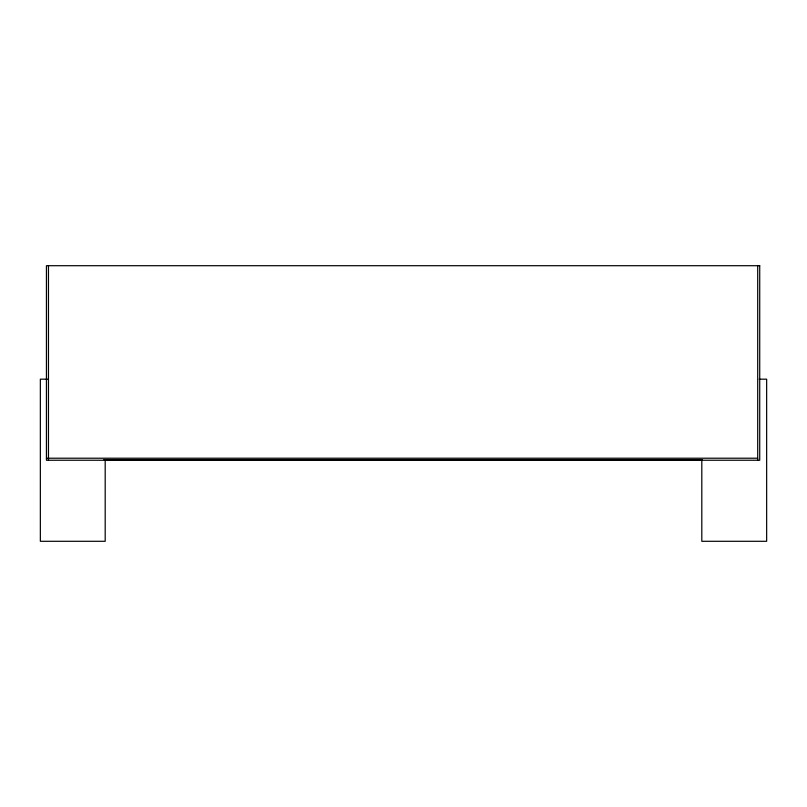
<?xml version="1.0" encoding="UTF-8"?>
<svg xmlns="http://www.w3.org/2000/svg" width="807" height="807" viewBox="0 0 807 807"><rect width="100%" height="100%" fill="white"/><g stroke="black" fill="none" stroke-linecap="round" stroke-linejoin="round"><path stroke-width="1.21" d="M47.835 379.179L40.35 379.179L40.35 541.295L105.192 541.295L105.192 460.242M759.165 379.179L766.65 379.179L766.65 541.295L701.808 541.295L701.808 460.242M46.433 458.215L757.702 458.215M103.881 459.597L702.272 459.597M757.702 265.705L757.702 460.242M48.46 265.705L48.46 460.242M759.72 265.705L46.433 265.705L46.433 460.242L759.72 460.242L759.72 265.705"/></g></svg>
